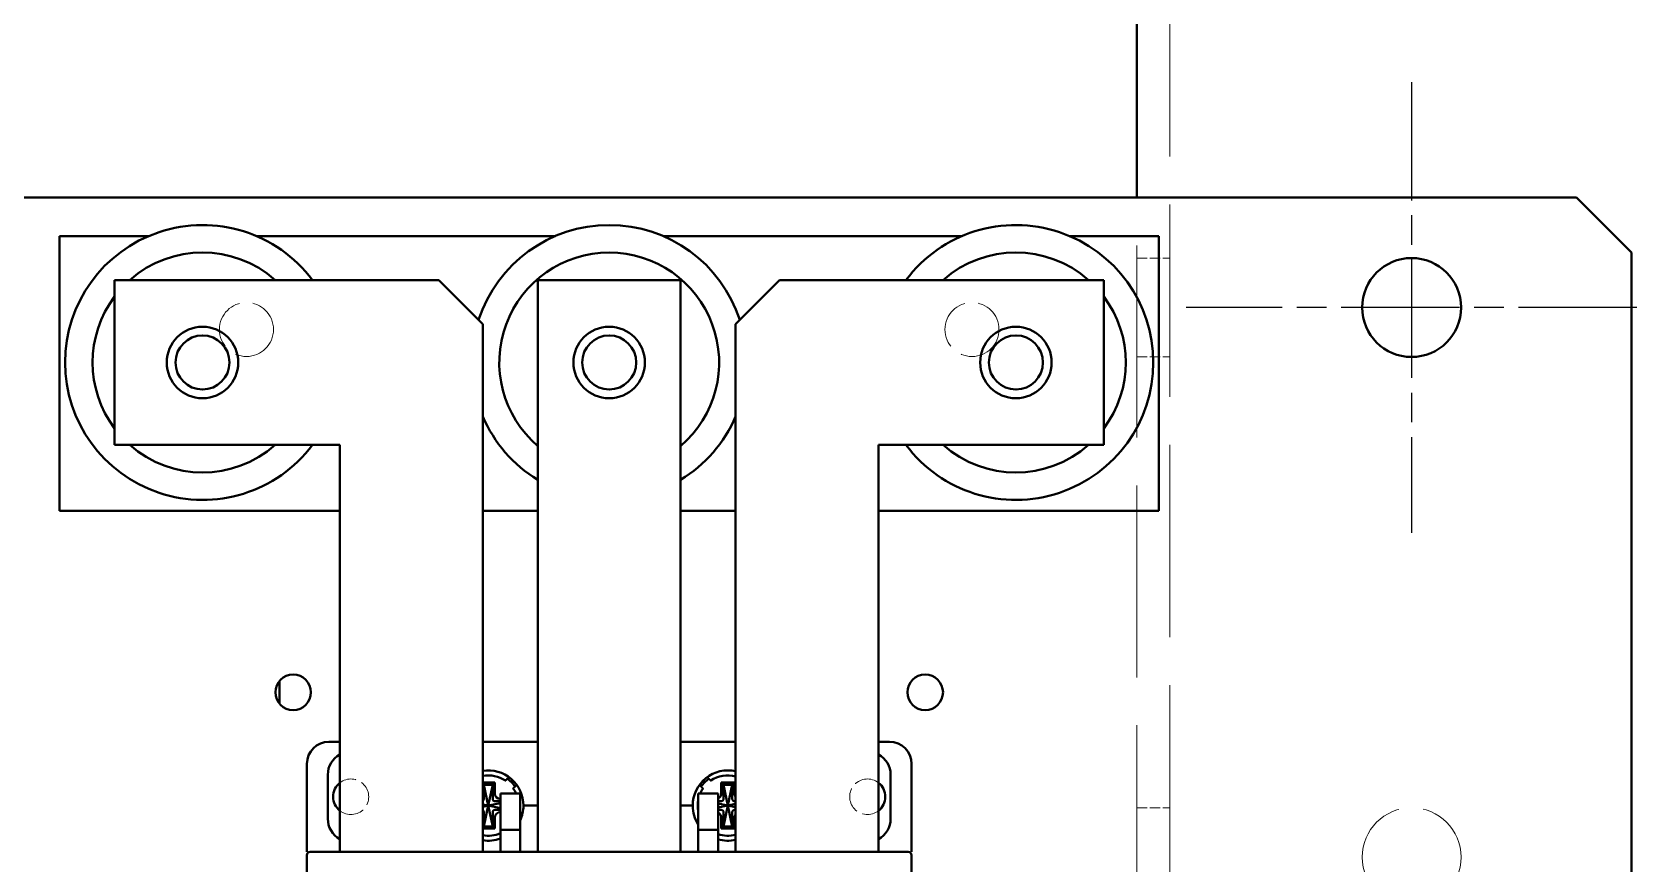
# Model space of a CAD drawing. Header units: millimetres. Extents: x 0 to 4752, y 0 to 3360.
# Drawn here: x 3903.6 to 4049.6, y 1225.2 to 1300.9 of the extents above; entities that cross this region are included whole.
import ezdxf

# ---------------------------------------------------------------- set-up
doc = ezdxf.new("R2010")
doc.units = ezdxf.units.MM
doc.header["$LTSCALE"] = 8
doc.linetypes.add('CHAIN', pattern=[0.3543, 0.2362, -0.0295, 0.0591, -0.0295])
doc.linetypes.add('DASHED', pattern=[0.2067, 0.1654, -0.0413])
for name, color, linetype, lineweight in [('가려진 것(ISO)', 2, 'DASHED', 18), ('가시적인 것(ISO)', 3, 'Continuous', 40), ('중심 표식(ISO)', 1, 'Continuous', 25)]:
    doc.layers.add(name, color=color, linetype=linetype, lineweight=lineweight)

msp = doc.modelspace()

# ---------------------------------------------------------------- linework, layer by layer
at = {"layer": '가려진 것(ISO)', "ltscale": 13.215807}
msp.add_line((4007.09, 502.83), (4007.09, 1398.83), dxfattribs=at)
at = {"layer": '가려진 것(ISO)', "ltscale": 13.194353}
msp.add_line((4004.09, 805.83), (4004.09, 1285.83), dxfattribs=at)
at = {"layer": '가려진 것(ISO)', "ltscale": 0.714161}
for p, q in [((4004.09, 1280.33), (4007.09, 1280.33)), ((4004.09, 1271.33), (4007.09, 1271.33)), ((4004.09, 1230.33), (4007.09, 1230.33))]:
    msp.add_line(p, q, dxfattribs=at)
at = {"layer": '가려진 것(ISO)', "ltscale": 3.677681}
for centre in [(3923.09, 1273.83), (3989.09, 1273.83)]:
    msp.add_circle(centre, 2.46, dxfattribs=at)
at = {"layer": '가려진 것(ISO)', "ltscale": 6.731654}
msp.add_circle((4029.09, 1225.83), 4.5, dxfattribs=at)
at = {"layer": '가려진 것(ISO)', "ltscale": 1.72551}
for centre, start, end in [((3932.59, 1231.33), 231.9097, 128.0903), ((3979.59, 1231.33), 51.9097, 308.0903)]:
    msp.add_arc(centre, 1.62, start, end, dxfattribs=at)
at = {"layer": '가시적인 것(ISO)'}
for p, q in [((4004.09, 1285.83), (4004.09, 1345.18)), ((3901.09, 1285.83), (4044.09, 1285.83)), ((4044.09, 1285.83), (4049.09, 1280.83)), ((3906.09, 1261.33), (3906.09, 1282.33)), ((3906.09, 1282.33), (3914.19, 1282.33)), ((3923.99, 1282.33), (3951.19, 1282.33)), ((3960.99, 1282.33), (3988.19, 1282.33)), ((3997.99, 1282.33), (4006.09, 1282.33)), ((4006.09, 1282.33), (4006.09, 1261.33)), ((4049.09, 1280.83), (4049.09, 810.83)), ((3911.09, 1263.33), (3911.09, 1278.33)), ((3911.09, 1278.33), (3940.59, 1278.33)), ((3940.59, 1278.33), (3944.59, 1274.33)), ((3949.59, 1226.33), (3949.59, 1278.33)), ((3949.59, 1278.33), (3962.59, 1278.33)), ((3962.59, 1278.33), (3962.59, 1226.33)), ((3971.59, 1278.33), (3967.59, 1274.33)), ((4001.09, 1278.33), (3971.59, 1278.33)), ((4001.09, 1263.33), (4001.09, 1278.33)), ((3944.59, 1274.33), (3944.59, 1226.33)), ((3967.59, 1274.33), (3967.59, 1226.33)), ((3931.59, 1263.33), (3911.09, 1263.33)), ((3931.59, 1226.33), (3931.59, 1263.33)), ((3980.59, 1263.33), (4001.09, 1263.33)), ((3980.59, 1226.33), (3980.59, 1263.33)), ((3906.09, 1261.33), (3906.09, 1257.33)), ((4006.09, 1257.33), (4006.09, 1261.33)), ((3931.59, 1257.33), (3906.09, 1257.33)), ((3949.59, 1257.33), (3944.59, 1257.33)), ((3967.59, 1257.33), (3962.59, 1257.33)), ((4006.09, 1257.33), (3980.59, 1257.33)), ((3926.09, 1241.86), (3926.09, 1239.8)), ((3930.59, 1236.33), (3931.59, 1236.33)), ((3944.59, 1236.33), (3949.59, 1236.33)), ((3962.59, 1236.33), (3967.59, 1236.33)), ((3980.59, 1236.33), (3981.59, 1236.33)), ((3928.59, 1226.33), (3928.59, 1234.33)), ((3983.59, 1234.33), (3983.59, 1226.33)), ((3930.49, 1233.33), (3930.49, 1229.33)), ((3945.69, 1232.63), (3944.59, 1232.63)), ((3944.69, 1232.43), (3944.59, 1232.53)), ((3944.69, 1232.43), (3944.69, 1231.13)), ((3945.49, 1232.43), (3944.69, 1232.43)), ((3945.09, 1230.53), (3944.69, 1232.43)), ((3945.09, 1230.53), (3945.49, 1232.43)), ((3945.49, 1232.43), (3945.69, 1232.63)), ((3945.49, 1231.13), (3945.49, 1232.43)), ((3945.69, 1231.64), (3945.69, 1232.63)), ((3947.11, 1232.73), (3947.41, 1232.73)), ((3964.56, 1232.73), (3964.87, 1232.73)), ((3966.29, 1232.63), (3966.29, 1231.64)), ((3967.49, 1232.63), (3966.29, 1232.63)), ((3966.49, 1232.43), (3966.29, 1232.63)), ((3966.49, 1232.43), (3966.49, 1231.13)), ((3967.29, 1232.43), (3966.49, 1232.43)), ((3966.89, 1230.53), (3966.49, 1232.43)), ((3966.89, 1230.53), (3967.29, 1232.43)), ((3967.29, 1232.43), (3967.49, 1232.63)), ((3967.29, 1231.13), (3967.29, 1232.43)), ((3967.49, 1231.64), (3967.49, 1232.63)), ((3981.69, 1229.33), (3981.69, 1233.33)), ((3946.19, 1230.93), (3945.69, 1230.93)), ((3947.99, 1231.63), (3946.19, 1231.63)), ((3946.19, 1228.33), (3946.19, 1231.63)), ((3947.99, 1228.33), (3947.99, 1231.63)), ((3964.18, 1231.01), (3964.19, 1231.01)), ((3964.19, 1228.33), (3964.19, 1231.63)), ((3965.99, 1231.63), (3964.19, 1231.63)), ((3965.99, 1228.33), (3965.99, 1231.63)), ((3966.29, 1230.93), (3965.99, 1230.93)), ((3967.59, 1230.93), (3967.49, 1230.93)), ((3945.09, 1230.53), (3944.59, 1230.64)), ((3945.09, 1230.53), (3944.59, 1230.43)), ((3945.09, 1230.53), (3944.69, 1228.63)), ((3944.69, 1229.93), (3944.69, 1228.63)), ((3945.09, 1230.53), (3946.19, 1230.76)), ((3945.09, 1230.53), (3946.19, 1230.3)), ((3945.09, 1230.53), (3945.49, 1228.63)), ((3945.49, 1228.63), (3945.49, 1229.93)), ((3945.69, 1230.13), (3946.19, 1230.13)), ((3945.69, 1228.43), (3945.69, 1229.43)), ((3948.59, 1230.53), (3949.59, 1230.53)), ((3962.59, 1230.53), (3963.39, 1230.53)), ((3964.18, 1230.05), (3964.19, 1230.05)), ((3966.89, 1230.53), (3965.99, 1230.72)), ((3966.89, 1230.53), (3965.99, 1230.34)), ((3965.99, 1230.13), (3966.29, 1230.13)), ((3966.29, 1229.43), (3966.29, 1228.43)), ((3966.89, 1230.53), (3966.49, 1228.63)), ((3966.49, 1229.93), (3966.49, 1228.63)), ((3966.89, 1230.53), (3967.59, 1230.68)), ((3966.89, 1230.53), (3967.59, 1230.38)), ((3966.89, 1230.53), (3967.29, 1228.63)), ((3967.29, 1228.63), (3967.29, 1229.93)), ((3967.49, 1230.13), (3967.59, 1230.13)), ((3967.49, 1228.43), (3967.49, 1229.43)), ((3944.69, 1228.63), (3944.59, 1228.53)), ((3944.59, 1228.43), (3945.69, 1228.43)), ((3944.69, 1228.63), (3945.49, 1228.63)), ((3945.49, 1228.63), (3945.69, 1228.43)), ((3947.99, 1228.33), (3946.19, 1228.33)), ((3946.19, 1226.33), (3946.19, 1228.33)), ((3947.99, 1226.33), (3947.99, 1228.33)), ((3965.99, 1228.33), (3964.19, 1228.33)), ((3964.19, 1226.33), (3964.19, 1228.33)), ((3965.99, 1226.33), (3965.99, 1228.33)), ((3966.49, 1228.63), (3966.29, 1228.43)), ((3966.29, 1228.43), (3967.49, 1228.43)), ((3966.49, 1228.63), (3967.29, 1228.63)), ((3967.29, 1228.63), (3967.49, 1228.43)), ((3928.59, 1226.03), (3928.59, 1219.83)), ((3983.29, 1226.33), (3928.89, 1226.33)), ((3983.59, 1226.03), (3983.59, 1219.83))]:
    msp.add_line(p, q, dxfattribs=at)
for centre, radius in [((4029.09, 1275.83), 4.5), ((3919.09, 1270.83), 3.25), ((3919.09, 1270.83), 2.46), ((3956.09, 1270.83), 3.25), ((3956.09, 1270.83), 2.46), ((3993.09, 1270.83), 3.25), ((3993.09, 1270.83), 2.46), ((3927.34, 1240.83), 1.62), ((3984.84, 1240.83), 1.62)]:
    msp.add_circle(centre, radius, dxfattribs=at)
for centre, radius, start, end in [((3919.09, 1270.83), 12.5, 36.8699, 323.1301), ((3956.09, 1270.83), 12.5, 18.0927, 161.9073), ((3993.09, 1270.83), 12.5, 216.8699, 143.1301), ((3919.09, 1270.83), 10, 48.5904, 131.4096), ((3956.09, 1270.83), 10, 310.5416, 229.4584), ((3993.09, 1270.83), 10, 48.5904, 131.4096), ((3919.09, 1270.83), 10, 143.1301, 216.8699), ((3993.09, 1270.83), 10, 323.1301, 36.8699), ((3956.09, 1270.83), 12.5, 203.0739, 238.6677), ((3956.09, 1270.83), 12.5, 301.3323, 336.9261), ((3919.09, 1270.83), 10, 228.5904, 311.4096), ((3993.09, 1270.83), 10, 228.5904, 311.4096), ((3930.59, 1234.33), 2, 90, 180), ((3932.59, 1233.33), 2.1, 118.4369, 180), ((3979.59, 1233.33), 2.1, 0, 61.5631), ((3981.59, 1234.33), 2, 0, 90), ((3932.59, 1231.33), 1.62, 128.0903, 231.9097), ((3945.09, 1230.53), 2.75, 55.4757, 100.4757), ((3945.09, 1230.53), 2.99, 35.3602, 54.6398), ((3966.89, 1230.53), 2.99, 125.3602, 144.6398), ((3966.89, 1230.53), 2.75, 75.2533, 124.5243), ((3979.59, 1231.33), 1.62, 308.0903, 51.9097), ((3945.09, 1230.53), 2.75, 23.5782, 34.5243), ((3966.89, 1230.53), 2.75, 169.0575, 190.9425), ((3966.89, 1230.53), 2.75, 145.4757, 156.4218), ((3932.59, 1229.33), 2.1, 180, 241.5631), ((3945.09, 1230.53), 3.2, 334.9922, 359.5703), ((3966.89, 1230.53), 3.2, 180.4297, 212.4617), ((3979.59, 1229.33), 2.1, 298.4369, 0), ((3945.09, 1230.53), 2.75, 259.5243, 293.5782), ((3966.89, 1230.53), 2.75, 250.8967, 284.7467), ((3945.09, 1230.53), 3.2, 261.0107, 290.1055), ((3966.89, 1230.53), 3.2, 253.6652, 282.6356), ((3928.89, 1226.03), 0.3, 90, 180), ((3983.29, 1226.03), 0.3, 0, 90)]:
    msp.add_arc(centre, radius, start, end, dxfattribs=at)
for centre, major_axis, ratio, start_param, end_param in [((3945.09, 1230.53), (3.2, 0), 1, 0.00015, 1.727689), ((3966.89, 1230.53), (3.2, 0), 1, 1.350263, 3.141434), ((3946.23, 1231.67), (0.393, 0.393), 0.939231, 2.387521, 3.886534), ((3965.75, 1231.67), (-0.393, 0.393), 0.939231, 2.783847, 3.895664), ((3968.03, 1231.67), (0.393, 0.393), 0.939231, 2.387521, 3.006719), ((3946.23, 1229.39), (0.393, -0.393), 0.939231, 2.396652, 3.895664), ((3965.75, 1229.39), (-0.393, -0.393), 0.939231, 2.387521, 3.499338), ((3968.03, 1229.39), (0.393, -0.393), 0.939231, 3.276467, 3.895664)]:
    msp.add_ellipse(centre, major_axis=major_axis, ratio=ratio, start_param=start_param, end_param=end_param, dxfattribs=at)
for points, weights in [([(3946.97, 1233.12), (3946.8, 1232.95), (3946.65, 1232.8)], [1.17025125092, 1.25233484819, 1.33228603951]), ([(3947.35, 1232.09), (3947.5, 1232.24), (3947.68, 1232.41)], [1.33228603951, 1.25233484819, 1.17025125092]), ([(3964.3, 1232.41), (3964.47, 1232.24), (3964.62, 1232.09)], [1.17025125093, 1.25233484816, 1.33228603946]), ([(3965.33, 1232.8), (3965.18, 1232.95), (3965.01, 1233.12)], [1.33228603951, 1.25233484819, 1.17025125092])]:
    msp.add_rational_spline(points, weights, degree=2, dxfattribs=at)
for points, knots in [([(3944.59, 1230.96), (3944.6, 1230.97), (3944.62, 1230.98), (3944.64, 1231.01), (3944.65, 1231.02), (3944.67, 1231.06), (3944.68, 1231.08), (3944.69, 1231.11), (3944.69, 1231.11), (3944.69, 1231.11)], [0.0251375, 0.0251375, 0.0251375, 0.0251375, 0.02992512, 0.02992512, 0.03600078, 0.03600078, 0.04207644, 0.04207644, 0.04275217, 0.04275217, 0.04275217, 0.04275217]), ([(3945.49, 1231.11), (3945.49, 1231.11), (3945.49, 1231.11), (3945.49, 1231.08), (3945.5, 1231.06), (3945.52, 1231.02), (3945.53, 1231.01), (3945.56, 1230.98), (3945.58, 1230.97), (3945.62, 1230.95), (3945.64, 1230.94), (3945.66, 1230.93), (3945.66, 1230.93), (3945.67, 1230.93)], [-0.22101525, -0.22101525, -0.22101525, -0.22101525, -0.22033952, -0.22033952, -0.21426387, -0.21426387, -0.20818821, -0.20818821, -0.20211255, -0.20211255, -0.19603689, -0.19603689, -0.19536116, -0.19536116, -0.19536116, -0.19536116]), ([(3966.31, 1230.93), (3966.31, 1230.93), (3966.31, 1230.93), (3966.34, 1230.94), (3966.36, 1230.95), (3966.39, 1230.97), (3966.41, 1230.98), (3966.44, 1231.01), (3966.45, 1231.02), (3966.47, 1231.06), (3966.48, 1231.08), (3966.49, 1231.11), (3966.49, 1231.11), (3966.49, 1231.11)], [0.01709808, 0.01709808, 0.01709808, 0.01709808, 0.01777381, 0.01777381, 0.02384946, 0.02384946, 0.02992512, 0.02992512, 0.03600078, 0.03600078, 0.04207644, 0.04207644, 0.04275217, 0.04275217, 0.04275217, 0.04275217]), ([(3967.29, 1231.11), (3967.29, 1231.11), (3967.29, 1231.11), (3967.29, 1231.08), (3967.3, 1231.06), (3967.32, 1231.02), (3967.33, 1231.01), (3967.36, 1230.98), (3967.38, 1230.97), (3967.42, 1230.95), (3967.44, 1230.94), (3967.46, 1230.93), (3967.46, 1230.93), (3967.47, 1230.93)], [-0.22101525, -0.22101525, -0.22101525, -0.22101525, -0.22033952, -0.22033952, -0.21426387, -0.21426387, -0.20818821, -0.20818821, -0.20211255, -0.20211255, -0.19603689, -0.19603689, -0.19536116, -0.19536116, -0.19536116, -0.19536116]), ([(3944.69, 1229.95), (3944.69, 1229.96), (3944.69, 1229.96), (3944.68, 1229.98), (3944.67, 1230), (3944.65, 1230.04), (3944.64, 1230.06), (3944.62, 1230.08), (3944.6, 1230.09), (3944.59, 1230.1)], [-0.22101525, -0.22101525, -0.22101525, -0.22101525, -0.22033952, -0.22033952, -0.21426387, -0.21426387, -0.20818821, -0.20818821, -0.20340059, -0.20340059, -0.20340059, -0.20340059]), ([(3945.67, 1230.13), (3945.66, 1230.13), (3945.66, 1230.13), (3945.64, 1230.13), (3945.62, 1230.12), (3945.58, 1230.1), (3945.56, 1230.09), (3945.53, 1230.06), (3945.52, 1230.04), (3945.5, 1230), (3945.49, 1229.98), (3945.49, 1229.96), (3945.49, 1229.96), (3945.49, 1229.95)], [0.01709808, 0.01709808, 0.01709808, 0.01709808, 0.01777381, 0.01777381, 0.02384946, 0.02384946, 0.02992512, 0.02992512, 0.03600078, 0.03600078, 0.04207644, 0.04207644, 0.04275217, 0.04275217, 0.04275217, 0.04275217]), ([(3948.59, 1230.53), (3948.55, 1230.53), (3948.51, 1230.53), (3948.47, 1230.53), (3948.44, 1230.53), (3948.4, 1230.53), (3948.38, 1230.53), (3948.35, 1230.52), (3948.33, 1230.52), (3948.31, 1230.52), (3948.3, 1230.51), (3948.29, 1230.51), (3948.29, 1230.51)], [0, 0, 0, 0, 0.25, 0.25, 0.25, 0.5, 0.5, 0.5, 0.75, 0.75, 0.75, 1, 1, 1, 1]), ([(3963.69, 1230.51), (3963.69, 1230.51), (3963.68, 1230.51), (3963.66, 1230.52), (3963.65, 1230.52), (3963.63, 1230.52), (3963.6, 1230.53), (3963.57, 1230.53), (3963.54, 1230.53), (3963.5, 1230.53), (3963.47, 1230.53), (3963.43, 1230.53), (3963.39, 1230.53)], [0, 0, 0, 0, 0.25, 0.25, 0.25, 0.5, 0.5, 0.5, 0.75, 0.75, 0.75, 1, 1, 1, 1]), ([(3966.49, 1229.95), (3966.49, 1229.96), (3966.49, 1229.96), (3966.48, 1229.98), (3966.47, 1230), (3966.45, 1230.04), (3966.44, 1230.06), (3966.41, 1230.09), (3966.39, 1230.1), (3966.36, 1230.12), (3966.34, 1230.13), (3966.31, 1230.13), (3966.31, 1230.13), (3966.31, 1230.13)], [-0.22101525, -0.22101525, -0.22101525, -0.22101525, -0.22033952, -0.22033952, -0.21426387, -0.21426387, -0.20818821, -0.20818821, -0.20211255, -0.20211255, -0.19603689, -0.19603689, -0.19536116, -0.19536116, -0.19536116, -0.19536116]), ([(3967.47, 1230.13), (3967.46, 1230.13), (3967.46, 1230.13), (3967.44, 1230.13), (3967.42, 1230.12), (3967.38, 1230.1), (3967.36, 1230.09), (3967.33, 1230.06), (3967.32, 1230.04), (3967.3, 1230), (3967.29, 1229.98), (3967.29, 1229.96), (3967.29, 1229.96), (3967.29, 1229.95)], [0.01709808, 0.01709808, 0.01709808, 0.01709808, 0.01777381, 0.01777381, 0.02384946, 0.02384946, 0.02992512, 0.02992512, 0.03600078, 0.03600078, 0.04207644, 0.04207644, 0.04275217, 0.04275217, 0.04275217, 0.04275217])]:
    msp.add_open_spline(points, degree=3, knots=knots, dxfattribs=at)
for points in [[(3944.69, 1231.11), (3944.69, 1231.12), (3944.69, 1231.13), (3944.69, 1231.13)], [(3945.49, 1231.11), (3945.49, 1231.12), (3945.49, 1231.13), (3945.49, 1231.13)], [(3945.67, 1230.93), (3945.67, 1230.93), (3945.68, 1230.93), (3945.69, 1230.93)], [(3966.31, 1230.93), (3966.3, 1230.93), (3966.29, 1230.93), (3966.29, 1230.93)], [(3966.49, 1231.11), (3966.49, 1231.12), (3966.49, 1231.13), (3966.49, 1231.13)], [(3967.29, 1231.11), (3967.29, 1231.12), (3967.29, 1231.13), (3967.29, 1231.13)], [(3967.47, 1230.93), (3967.47, 1230.93), (3967.48, 1230.93), (3967.49, 1230.93)], [(3944.69, 1229.95), (3944.69, 1229.95), (3944.69, 1229.94), (3944.69, 1229.93)], [(3945.49, 1229.95), (3945.49, 1229.95), (3945.49, 1229.94), (3945.49, 1229.93)], [(3945.67, 1230.13), (3945.67, 1230.13), (3945.68, 1230.13), (3945.69, 1230.13)], [(3948.29, 1230.51), (3948.29, 1230.51), (3948.29, 1230.52), (3948.29, 1230.53), (3948.29, 1230.53)], [(3963.69, 1230.53), (3963.69, 1230.53), (3963.69, 1230.52), (3963.69, 1230.51), (3963.69, 1230.51)], [(3966.31, 1230.13), (3966.3, 1230.13), (3966.29, 1230.13), (3966.29, 1230.13)], [(3966.49, 1229.95), (3966.49, 1229.95), (3966.49, 1229.94), (3966.49, 1229.93)], [(3967.29, 1229.95), (3967.29, 1229.95), (3967.29, 1229.94), (3967.29, 1229.93)], [(3967.47, 1230.13), (3967.47, 1230.13), (3967.48, 1230.13), (3967.49, 1230.13)]]:
    msp.add_open_spline(points, degree=3, dxfattribs=at)
at = {"layer": '중심 표식(ISO)', "linetype": 'CHAIN', "ltscale": 5.694838}
for p, q in [((4029.09, 1296.33), (4029.09, 1255.33)), ((4049.59, 1275.83), (4008.59, 1275.83))]:
    msp.add_line(p, q, dxfattribs=at)

doc.saveas('drawing.dxf')
